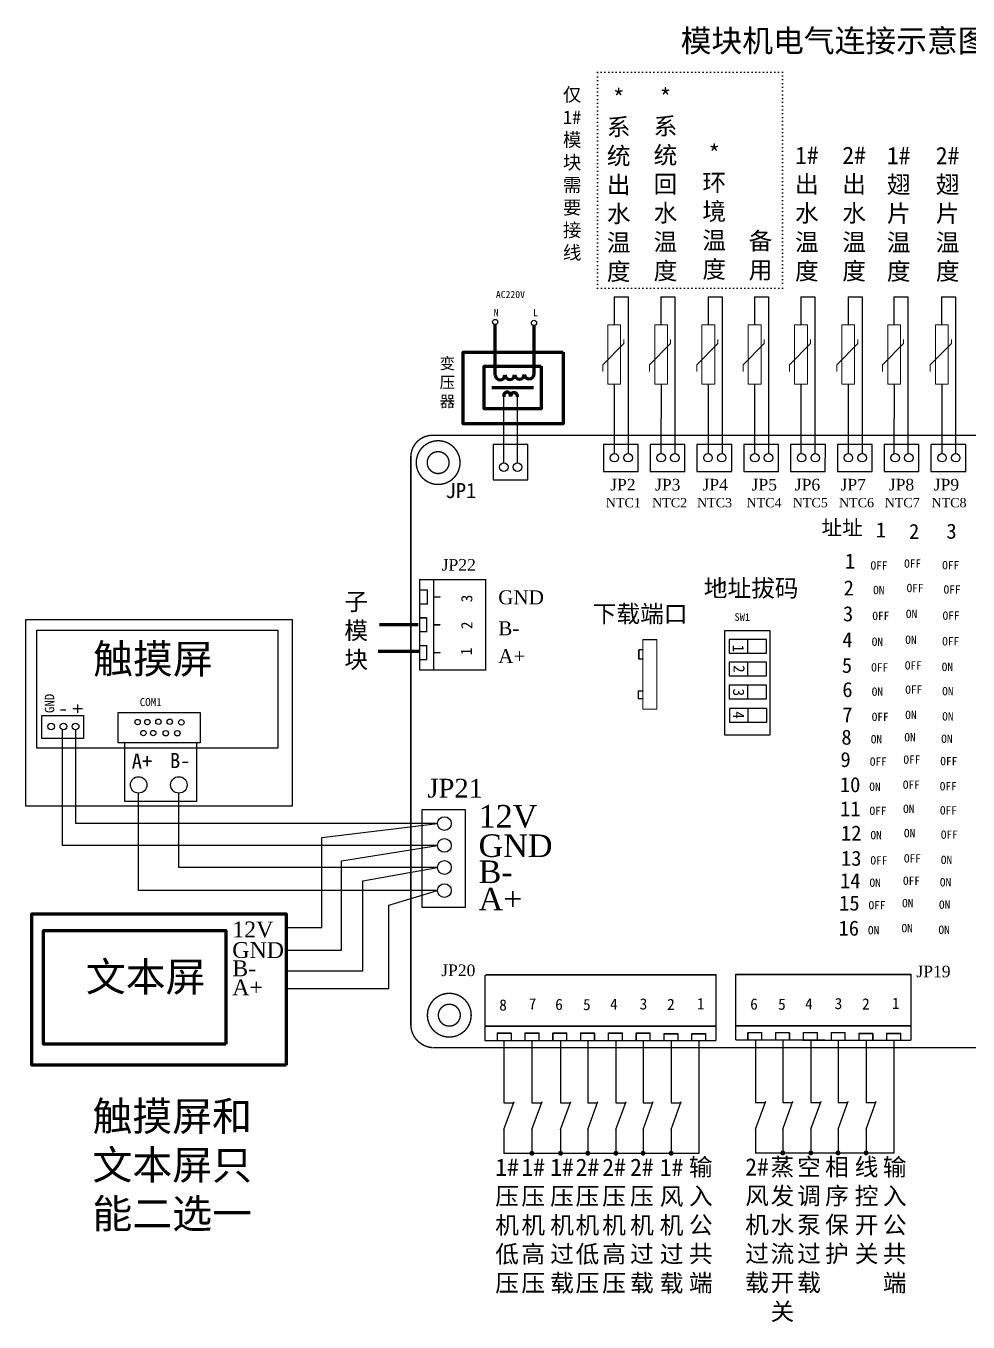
# Model space of a CAD drawing. Extents: x 13980 to 21514, y -650 to 1590.
# Drawn here: x 13980 to 15590, y -626 to 1590 of the extents above; entities that cross this region are included whole.
import ezdxf

# ---------------------------------------------------------------- set-up
doc = ezdxf.new("R2010")
doc.units = 0
doc.linetypes.add('ACAD_ISO07W100', pattern=[3, 0, -3])
doc.linetypes.add('DOT', pattern=[6.35, 0, -6.35])
doc.layers.get('0').update_dxf_attribs({"linetype": 'CONTINUOUS'})
for name, color, linetype in [('BOTTOMSOLDER', 6, 'CONTINUOUS'), ('instruction', 7, 'CONTINUOUS'), ('KEEPOUTLAYER', 6, 'CONTINUOUS'), ('MECHANICAL1', 251, 'CONTINUOUS'), ('TOPOVERLAY', 2, 'CONTINUOUS')]:
    doc.layers.add(name, color=color, linetype=linetype)

# ---------------------------------------------------------------- blocks, each defined once
blk = doc.blocks.new('常闭2')
at = {"color": 0}
for p, q in [((1.28, 7.79), (1.28, 5.04)), ((1.28, 1.9), (2.48, 5.21)), ((1.28, 5.04), (2.42, 5.04)), ((1.28, 1.9), (1.28, -0.93))]:
    blk.add_line(p, q, dxfattribs=at)

msp = doc.modelspace()

# ---------------------------------------------------------------- hatches: boundary and pattern name
h = msp.add_hatch(color=256)
edge = h.paths.add_edge_path()
edge.add_arc((14844.7, -337.7), 4.23, 360, 720)
h = msp.add_hatch(color=256)
edge = h.paths.add_edge_path()
edge.add_arc((14893.7, -337.7), 4.23, 360, 720)
h = msp.add_hatch(color=256)
edge = h.paths.add_edge_path()
edge.add_arc((14940.2, -337.7), 4.23, 360, 720)
h = msp.add_hatch(color=256)
edge = h.paths.add_edge_path()
edge.add_arc((14988.2, -337.7), 4.23, 360, 720)
h = msp.add_hatch(color=256)
edge = h.paths.add_edge_path()
edge.add_arc((15034.7, -337.7), 4.23, 360, 720)
h = msp.add_hatch(color=256)
edge = h.paths.add_edge_path()
edge.add_arc((15082.7, -337.7), 4.23, 360, 720)
h = msp.add_hatch(color=256)
edge = h.paths.add_edge_path()
edge.add_arc((15273.5, -337.1), 4.23, 360, 720)
h = msp.add_hatch(color=256)
edge = h.paths.add_edge_path()
edge.add_arc((15321.5, -337.1), 4.23, 360, 720)
h = msp.add_hatch(color=256)
edge = h.paths.add_edge_path()
edge.add_arc((15368, -337.1), 4.23, 360, 720)
h = msp.add_hatch(color=256)
edge = h.paths.add_edge_path()
edge.add_arc((15416, -337.1), 4.23, 360, 720)

# ---------------------------------------------------------------- linework, layer by layer
for p, q in [((14985.2, 1126.9), (14985.2, 1079.1)), ((15065.3, 1126.9), (15065.3, 1079.1)), ((15146, 1126.9), (15146, 1079.1)), ((15225.2, 1126.9), (15225.2, 1079.1)), ((15304.4, 1126.9), (15304.4, 1079.1)), ((15385.2, 1126.9), (15385.2, 1079.1)), ((15463.5, 1126.9), (15463.5, 1079.1)), ((15545.1, 1126.9), (15545.1, 1079.1)), ((14985.9, 859.4), (14986, 977.4)), ((15065.9, 859.4), (15066, 977.4)), ((15146.6, 859.4), (15146.7, 977.4)), ((15225.8, 859.4), (15225.9, 977.4)), ((15305, 859.4), (15305.1, 977.4)), ((15385.8, 859.4), (15385.9, 977.4)), ((15464.2, 859.4), (15464.3, 977.4)), ((15545.8, 859.4), (15545.9, 977.4))]:
    msp.add_line(p, q)
at = {"lineweight": 13}
for p, q in [((15001.8, 1047.3), (14965.7, 1010.4)), ((15001.8, 1047.3), (15001.8, 1054.1)), ((15081.8, 1047.3), (15045.8, 1010.4)), ((15081.8, 1047.3), (15081.8, 1054.1)), ((15162.5, 1047.3), (15126.5, 1010.4)), ((15162.5, 1047.3), (15162.5, 1054.1)), ((15241.7, 1047.3), (15205.7, 1010.4)), ((15241.7, 1047.3), (15241.7, 1054.1)), ((15320.9, 1047.3), (15284.9, 1010.4)), ((15320.9, 1047.3), (15320.9, 1054.1)), ((15401.7, 1047.3), (15365.7, 1010.4)), ((15401.7, 1047.3), (15401.7, 1054.1)), ((15480.1, 1047.3), (15444.1, 1010.4)), ((15480.1, 1047.3), (15480.1, 1054.1)), ((15561.7, 1047.3), (15525.7, 1010.4)), ((15561.7, 1047.3), (15561.7, 1054.1)), ((14965.7, 999.2), (14965.7, 1010.4)), ((15045.8, 999.2), (15045.8, 1010.4)), ((15126.5, 999.2), (15126.5, 1010.4)), ((15205.7, 999.2), (15205.7, 1010.4)), ((15284.9, 999.2), (15284.9, 1010.4)), ((15365.7, 999.2), (15365.7, 1010.4)), ((15444.1, 999.2), (15444.1, 1010.4)), ((15525.7, 999.2), (15525.7, 1010.4))]:
    msp.add_line(p, q, dxfattribs=at)
at = {"linetype": 'Continuous'}
for p, q in [((14796.8, 842.9), (14796.8, 956.1)), ((14820.1, 842.9), (14820.1, 956.1))]:
    msp.add_line(p, q, dxfattribs=at)
at = {"color": 7}
for p, q in [((15213.4, 540.9), (15213.4, 516.5)), ((15213.4, 502.4), (15213.4, 478)), ((15213.4, 462.8), (15213.4, 438.5)), ((15213.8, 423.1), (15213.8, 398.7)), ((14023.2, 391.5), (14023.2, 391.5))]:
    msp.add_line(p, q, dxfattribs=at)
at = {"linetype": 'DOT'}
msp.add_lwpolyline([(14956.6, 1511.2), (15273.1, 1511.2), (15273.1, 1142), (14956.6, 1142)], close=True, dxfattribs=at)
at = {"linetype": 'Continuous', "flags": 128}
for points in [[(14985.2, 1126.9), (15009.1, 1126.9), (15009.1, 859)], [(15065.3, 1126.9), (15089.2, 1126.9), (15089.2, 859)], [(15146, 1126.9), (15169.8, 1126.9), (15169.8, 859)], [(15225.2, 1126.9), (15249, 1126.9), (15249, 859)], [(15304.4, 1126.9), (15328.2, 1126.9), (15328.2, 859)], [(15385.2, 1126.9), (15409, 1126.9), (15409, 859)], [(15463.5, 1126.9), (15487.4, 1126.9), (15487.4, 859)], [(15545.1, 1126.9), (15569, 1126.9), (15569, 859)], [(14778.3, 874.1), (14778.3, 813.8), (14837.7, 813.8), (14837.8, 874.1), (14778.3, 874.1)], [(14966.8, 874.1), (14966.8, 828), (15026.2, 828), (15026.3, 874.1), (14966.8, 874.1)], [(15046.8, 874.1), (15046.8, 828), (15106.2, 828), (15106.3, 874.1), (15046.8, 874.1)], [(15126.8, 874.1), (15126.8, 828), (15186.2, 828), (15186.3, 874.1), (15126.8, 874.1)], [(15206.8, 874.1), (15206.8, 828), (15266.2, 828), (15266.3, 874.1), (15206.8, 874.1)], [(15286.8, 874.1), (15286.8, 828), (15346.2, 828), (15346.3, 874.1), (15286.8, 874.1)], [(15366.8, 874.1), (15366.8, 828), (15426.2, 828), (15426.3, 874.1), (15366.8, 874.1)], [(15446.8, 874.1), (15446.8, 828), (15506.2, 828), (15506.3, 874.1), (15446.8, 874.1)], [(15526.8, 874.1), (15526.8, 828), (15586.2, 828), (15586.3, 874.1), (15526.8, 874.1)], [(14731.3, 249.8), (14656.6, 249.8), (14656.6, 83), (14731.3, 83), (14731.3, 249.8)], [(15130.3, -145.4), (15130.3, -338), (14796.9, -338)], [(15463.6, -144.7), (15463.6, -337.3), (15227, -337.5)]]:
    msp.add_lwpolyline(points, dxfattribs=at)
at = {"lineweight": 13}
for points in [[(14974.6, 1079.3), (14996.4, 1079.3), (14996.4, 977.6), (14974.6, 977.6)], [(15054.6, 1079.3), (15076.4, 1079.3), (15076.4, 977.6), (15054.6, 977.6)], [(15135.3, 1079.3), (15157.1, 1079.3), (15157.1, 977.6), (15135.3, 977.6)], [(15214.5, 1079.3), (15236.3, 1079.3), (15236.3, 977.6), (15214.5, 977.6)], [(15293.7, 1079.3), (15315.5, 1079.3), (15315.5, 977.6), (15293.7, 977.6)], [(15374.5, 1079.3), (15396.3, 1079.3), (15396.3, 977.6), (15374.5, 977.6)], [(15452.9, 1079.3), (15474.7, 1079.3), (15474.7, 977.6), (15452.9, 977.6)], [(15534.5, 1079.3), (15556.3, 1079.3), (15556.3, 977.6), (15534.5, 977.6)]]:
    msp.add_lwpolyline(points, close=True, dxfattribs=at)
msp.add_lwpolyline([(14434.7, 255.7), (13979.8, 255.7), (13979.8, 575.1), (14434.7, 575.1)], close=True)
at = {"color": 7}
for points in [[(13998.4, 556.8), (14410.5, 556.8), (14410.5, 355.3), (13998.4, 355.3)], [(15174.3, 377.4), (15174.3, 556.2), (15251.4, 556.2), (15251.4, 377.4)], [(15181.9, 540.9), (15181.9, 517.5), (15245.7, 517.5), (15245.7, 540.9)], [(15181.9, 502.4), (15181.9, 479), (15245.7, 479), (15245.7, 502.4)], [(15181.9, 462.8), (15181.9, 439.5), (15245.7, 439.5), (15245.7, 462.8)], [(15182.4, 423.1), (15182.4, 399.7), (15246.1, 399.7), (15246.1, 423.1)], [(14006.9, 411.2), (14078.4, 411.2), (14078.4, 371.6), (14006.9, 371.6)]]:
    msp.add_lwpolyline(points, close=True, dxfattribs=at)
at = {"color": 0}
msp.add_lwpolyline([(14137.2, 364.1), (14137.2, 415.9), (14277.4, 415.9), (14277.4, 364.1)], close=True, dxfattribs=at)
at = {"color": 7}
for points in [[(14683.3, 188.8), (14042.5, 188.8), (14042.2, 386.5)], [(14683.3, 226), (14065.3, 226), (14065.1, 386.3)], [(14148.4, 363.7), (14148.4, 264.6), (14272.1, 264.6), (14272.1, 363.7)], [(14683.3, 111.5), (14172.3, 111.5), (14172.4, 278.1)], [(14683.3, 150.9), (14241.1, 150.9), (14241.2, 278.1)], [(14424.1, 48.6), (14485.6, 48.6), (14485.6, 202.4), (14683.3, 226)], [(14424.1, 9.8), (14519.1, 9.8), (14519.1, 162.4), (14683.3, 188.8)], [(14424.1, -25.8), (14555.8, -25.8), (14555.8, 128.1), (14683.3, 150.9)], [(14424.1, -56), (14600.1, -56), (14600.1, 86.5), (14683.3, 111.5)]]:
    msp.add_lwpolyline(points, dxfattribs=at)
at = {"linetype": 'Continuous'}
for centre, radius in [((14796.8, 835.6), 7.26), ((14820.1, 835.6), 7.26), ((14985.7, 851.8), 7.26), ((15009.1, 851.8), 7.26), ((15065.7, 851.8), 7.26), ((15089.1, 851.8), 7.26), ((15145.7, 851.8), 7.26), ((15169.1, 851.8), 7.26), ((15225.7, 851.8), 7.26), ((15249.1, 851.8), 7.26), ((15305.7, 851.8), 7.26), ((15329.1, 851.8), 7.26), ((15385.7, 851.8), 7.26), ((15409.1, 851.8), 7.26), ((15465.7, 851.8), 7.26), ((15489.1, 851.8), 7.26), ((15545.7, 851.8), 7.26), ((15569.1, 851.8), 7.26), ((14172.4, 292.2), 14.1), ((14241.2, 292.2), 14.1), ((14695.1, 226), 11.8), ((14695.1, 188.8), 11.8), ((14695.1, 150.9), 11.8), ((14695.1, 111.5), 11.8)]:
    msp.add_circle(centre, radius, dxfattribs=at)
at = {"color": 0}
for centre in [(14170.7, 399.7), (14187.4, 399.7), (14206.3, 400.1), (14225.6, 400.1), (14245.4, 399.3), (14180.6, 380.9), (14197.3, 380.9), (14218.9, 380.6), (14238.6, 380.6)]:
    msp.add_circle(centre, 4.64, dxfattribs=at)
for centre in [(14022.9, 392), (14043.8, 392), (14064.7, 392)]:
    msp.add_circle(centre, 5.72)
at = {"layer": 'BOTTOMSOLDER', "color": 0, "linetype": 'Continuous', "lineweight": 80}
for p, q in [((14782, 992.8), (14782, 1079.5)), ((14848.4, 1077.7), (14848.4, 1077.7)), ((14848.4, 994.4), (14848.4, 1077.7)), ((14847.5, 971.2), (14776.2, 971.2))]:
    msp.add_line(p, q, dxfattribs=at)
at = {"layer": 'BOTTOMSOLDER', "color": 7, "linetype": 'Continuous', "lineweight": 80}
for p, q in [((14650.5, 566.1), (14584.2, 566.1)), ((14651.9, 520.1), (14581.8, 520.1))]:
    msp.add_line(p, q, dxfattribs=at)
at = {"layer": 'BOTTOMSOLDER', "color": 0, "linetype": 'Continuous', "lineweight": 80}
for points in [[(14898.1, 1032), (14898.1, 909.6), (14727.1, 909.6), (14727.1, 1032)], [(14860.8, 1008.2), (14860.8, 935.6), (14763.3, 935.6), (14763.3, 1008.2)]]:
    msp.add_lwpolyline(points, close=True, dxfattribs=at)
at = {"layer": 'BOTTOMSOLDER', "color": 7, "linetype": 'Continuous', "lineweight": 80}
for points in [[(14424.4, -187.3), (13989.9, -187.3), (13989.9, 71.6), (14424.4, 71.6)], [(14321.5, -151.1), (14009.8, -151.1), (14009.8, 43.2), (14321.5, 43.2)]]:
    msp.add_lwpolyline(points, close=True, dxfattribs=at)
at = {"layer": 'BOTTOMSOLDER', "color": 0, "linetype": 'Continuous'}
for centre in [(14781.9, 1083.9), (14848.2, 1082.3)]:
    msp.add_circle(centre, 4.43, dxfattribs=at)
at = {"layer": 'BOTTOMSOLDER', "color": 0, "linetype": 'Continuous', "lineweight": 80}
for centre, radius, start, end in [((14790.3, 993.5), 8.38, 184.7493, 357.719), ((14806.8, 994), 8.38, 184.7493, 357.719), ((14823.4, 994.4), 8.38, 184.7493, 357.719), ((14840, 994.8), 8.38, 184.7493, 357.719), ((14802.5, 957.9), 5.89, 347.2834, 200.2157), ((14814.3, 957.3), 5.73, 345.508, 181.1748)]:
    msp.add_arc(centre, radius, start, end, dxfattribs=at)
at = {"layer": 'instruction', "color": 0}
for p, q in [((14796.9, -145.4), (14796.9, -212)), ((14844.8, -145.4), (14844.8, -212)), ((14893.7, -145.4), (14893.7, -212)), ((14940.2, -145.4), (14940.2, -212)), ((14988.2, -145.4), (14988.2, -212)), ((15034.7, -145.4), (15034.7, -212)), ((15082.7, -145.4), (15082.7, -212)), ((15227, -144.7), (15227, -211.3)), ((15273.5, -144.7), (15273.5, -211.3)), ((15321.5, -144.7), (15321.5, -211.3)), ((15368.1, -144.7), (15368.1, -211.3)), ((15416.1, -144.7), (15416.1, -211.3))]:
    msp.add_line(p, q, dxfattribs=at)
at = {"layer": 'KEEPOUTLAYER', "color": 7, "const_width": 2.37}
for points in [[(14637.7, 852.8, -0.414214), (14675, 890.2)], [(14675, -157.1, -0.388165), (14637.7, -118.3)]]:
    msp.add_lwpolyline(points, format="xyb", dxfattribs=at)
at = {"layer": 'KEEPOUTLAYER', "color": 7}
for points, const_width in [([(14675.6, 890.2, 1), (14674.4, 890.2, 1)], 1.19), ([(14675.6, 890.2, 1), (14674.4, 890.2, 1)], 1.19), ([(14647, 843.4, 1), (14721.8, 843.4, 1)], 2.37), ([(14638.2, 852.8, 1), (14637.1, 852.8, 1)], 1.19), ([(14638.2, 852.8, 1), (14637.1, 852.8, 1)], 1.19), ([(14647.6, 843.4, 1), (14646.4, 843.4, 1)], 1.19), ([(14666.1, -101.6, 1), (14740.9, -101.6, 1)], 2.37), ([(14666.7, -101.6, 1), (14665.5, -101.6, 1)], 1.19), ([(14741.5, -101.6, 1), (14740.3, -101.6, 1)], 1.19)]:
    msp.add_lwpolyline(points, format="xyb", close=True, dxfattribs=dict(at, const_width=const_width))
at = {"layer": 'KEEPOUTLAYER', "color": 7, "const_width": 2.37}
for points in [[(16595.5, 889.9), (14675.6, 890.2)], [(14637.7, 852.8), (14637.7, -118.3)], [(16591.4, -157.1), (14675.6, -157.1)]]:
    msp.add_lwpolyline(points, dxfattribs=at)
at = {"layer": 'MECHANICAL1', "color": 7}
for points, const_width in [([(14665.7, 843.4, 1), (14703.1, 843.4, 1)], 2.37), ([(14666.3, 843.4, 1), (14665.1, 843.4, 1)], 1.19), ([(14703.7, 843.4, 1), (14702.5, 843.4, 1)], 1.19), ([(14684.8, -101.6, 1), (14722.2, -101.6, 1)], 2.37), ([(14685.4, -101.6, 1), (14684.2, -101.6, 1)], 1.19), ([(14722.8, -101.6, 1), (14721.6, -101.6, 1)], 1.19)]:
    msp.add_lwpolyline(points, format="xyb", close=True, dxfattribs=dict(at, const_width=const_width))
at = {"layer": 'TOPOVERLAY', "color": 7}
for points, const_width in [([(14653, 643.2), (14765.8, 643.2)], 2.37), ([(14653, 643.2), (14653, 488.8)], 2.37), ([(14676.7, 643.2), (14676.7, 488.8)], 2.37), ([(14765.8, 643.2), (14765.8, 488.8)], 2.37), ([(14654.2, 625.4), (14666.1, 625.4)], 2.37), ([(14666.1, 625.4), (14666.1, 601.6)], 2.37), ([(14654.2, 601.6), (14666.1, 601.6)], 2.37), ([(14676.7, 613.5), (14687.4, 613.5)], 2.37), ([(14653, 577.9), (14664.9, 577.9)], 2.37), ([(14664.9, 577.9), (14664.9, 554.1)], 2.37), ([(14653, 554.1), (14664.9, 554.1)], 2.37), ([(14676.7, 566), (14687.4, 566)], 2.37), ([(15034.4, 540.6), (15034.4, 421.9)], 1.87), ([(15058.1, 540.6), (15034.4, 540.6)], 1.87), ([(15058.1, 540.6), (15058.1, 421.9)], 1.87), ([(14653, 530.4), (14664.9, 530.4)], 2.37), ([(14664.9, 530.4), (14664.9, 506.6)], 2.37), ([(14676.7, 518.5), (14687.4, 518.5)], 2.37), ([(15028.5, 523.3), (15027.5, 522.8)], 2.37), ([(15027.5, 522.8), (15027.5, 507.6)], 2.37), ([(15034.4, 523.3), (15028.5, 523.3)], 2.37), ([(14653, 506.6), (14664.9, 506.6)], 2.37), ([(14653, 488.8), (14765.8, 488.8)], 2.37), ([(15027.7, 507.4), (15027.5, 507.6)], 2.37), ([(15034.4, 507.4), (15027.7, 507.4)], 2.37), ([(15027, 452.8), (15026.6, 452.3)], 2.37), ([(15026.6, 452.3), (15026.6, 439.7)], 2.37), ([(15028.9, 452.8), (15027, 452.8)], 2.37), ([(15032.6, 452.8), (15028.9, 452.8)], 2.37), ([(15034.4, 452.8), (15032.6, 452.8)], 2.37), ([(15034.4, 439.7), (15026.6, 439.7)], 2.37), ([(15058.1, 421.9), (15034.4, 421.9)], 1.87), ([(14764.4, -32.6), (14764.4, -145.4)], 2.37), ([(15160, -32.6), (14765.9, -32.6)], 2.37), ([(15159.4, -32.6), (15159.4, -145.4)], 2.37), ([(15193.2, -31.2), (15193.2, -144)], 2.37), ([(15493.4, -32), (15193.2, -32)], 2.37), ([(15492.8, -32), (15492.8, -144.7)], 2.37), ([(15160.4, -120.4), (14764.4, -120.4)], 2.37), ([(14809.3, -132.3), (14785.5, -132.3)], 2.37), ([(14785.5, -132.3), (14785.5, -144.2)], 2.37), ([(14809.3, -132.3), (14809.3, -144.2)], 2.37), ([(14833, -132.3), (14833, -144.2)], 2.37), ([(14856.7, -132.3), (14833, -132.3)], 2.37), ([(14856.7, -132.3), (14856.7, -144.2)], 2.37), ([(14880.5, -132.3), (14880.5, -144.2)], 2.37), ([(14904.2, -132.3), (14880.5, -132.3)], 2.37), ([(14904.2, -132.3), (14904.2, -144.2)], 2.37), ([(14928, -132.3), (14928, -144.2)], 2.37), ([(14951.7, -132.3), (14928, -132.3)], 2.37), ([(14951.7, -132.3), (14951.7, -144.2)], 2.37), ([(14975.4, -132.3), (14975.4, -144.2)], 2.37), ([(14999.2, -132.3), (14975.4, -132.3)], 2.37), ([(14999.2, -132.3), (14999.2, -144.2)], 2.37), ([(15046.7, -132.3), (15022.9, -132.3)], 2.37), ([(15022.9, -132.3), (15022.9, -144.2)], 2.37), ([(15046.7, -132.3), (15046.7, -144.2)], 2.37), ([(15094.2, -133.5), (15070.4, -133.5)], 2.37), ([(15070.4, -133.5), (15070.4, -145.4)], 2.37), ([(15094.2, -133.5), (15094.2, -145.4)], 2.37), ([(15117.9, -133.5), (15117.9, -145.4)], 2.37), ([(15141.6, -133.5), (15117.9, -133.5)], 2.37), ([(15141.6, -133.5), (15141.6, -145.4)], 2.37), ([(15493.8, -119.8), (15193.2, -119.8)], 2.37), ([(15213.8, -131.7), (15213.8, -143.5)], 2.37), ([(15237.5, -131.7), (15213.8, -131.7)], 2.37), ([(15237.5, -131.7), (15237.5, -143.5)], 2.37), ([(15261.3, -131.7), (15261.3, -143.5)], 2.37), ([(15285, -131.7), (15261.3, -131.7)], 2.37), ([(15285, -131.7), (15285, -143.5)], 2.37), ([(15308.8, -131.7), (15308.8, -143.5)], 2.37), ([(15332.5, -131.7), (15308.8, -131.7)], 2.37), ([(15332.5, -131.7), (15332.5, -143.5)], 2.37), ([(15380, -131.7), (15356.3, -131.7)], 2.37), ([(15356.3, -131.7), (15356.3, -143.5)], 2.37), ([(15380, -131.7), (15380, -143.5)], 2.37), ([(15427.5, -132.9), (15403.7, -132.9)], 2.37), ([(15403.7, -132.9), (15403.7, -144.7)], 2.37), ([(15427.5, -132.9), (15427.5, -144.7)], 2.37), ([(15451.2, -132.9), (15451.2, -144.7)], 2.37), ([(15475, -132.9), (15451.2, -132.9)], 2.37), ([(15475, -132.9), (15475, -144.7)], 2.37), ([(15159.4, -145.4), (14764.2, -145.4)], 2.37), ([(15492.8, -144.7), (15193.2, -144)], 2.37)]:
    msp.add_lwpolyline(points, dxfattribs=dict(at, const_width=const_width))
for points, const_width in [([(14653, 643.8, 1), (14653, 642.6, 1)], 1.19), ([(14653, 643.8, 1), (14653, 642.6, 1)], 1.19), ([(14676.7, 643.8, 1), (14676.7, 642.6, 1)], 1.19), ([(14765.8, 643.8, 1), (14765.8, 642.6, 1)], 1.19), ([(14765.8, 643.8, 1), (14765.8, 642.6, 1)], 1.19), ([(14654.2, 625.9, 1), (14654.2, 624.8, 1)], 1.19), ([(14666.1, 625.9, 1), (14666.1, 624.8, 1)], 1.19), ([(14666.1, 625.9, 1), (14666.1, 624.8, 1)], 1.19), ([(14654.2, 602.2, 1), (14654.2, 601, 1)], 1.19), ([(14666.1, 602.2, 1), (14666.1, 601, 1)], 1.19), ([(14666.1, 602.2, 1), (14666.1, 601, 1)], 1.19), ([(14676.7, 614.1, 1), (14676.7, 612.9, 1)], 1.19), ([(14687.4, 614.1, 1), (14687.4, 612.9, 1)], 1.19), ([(14653, 578.5, 1), (14653, 577.3, 1)], 1.19), ([(14664.9, 578.5, 1), (14664.9, 577.3, 1)], 1.19), ([(14664.9, 578.5, 1), (14664.9, 577.3, 1)], 1.19), ([(14653, 554.7, 1), (14653, 553.5, 1)], 1.19), ([(14664.9, 554.7, 1), (14664.9, 553.5, 1)], 1.19), ([(14664.9, 554.7, 1), (14664.9, 553.5, 1)], 1.19), ([(14676.7, 566.6, 1), (14676.7, 565.4, 1)], 1.19), ([(14687.4, 566.6, 1), (14687.4, 565.4, 1)], 1.19), ([(15034.9, 540.6, 1), (15033.9, 540.6, 1)], 0.935), ([(15034.9, 540.6, 1), (15033.9, 540.6, 1)], 0.935), ([(15058.6, 540.6, 1), (15057.7, 540.6, 1)], 0.935), ([(15058.6, 540.6, 1), (15057.7, 540.6, 1)], 0.935), ([(14653, 531, 1), (14653, 529.8, 1)], 1.19), ([(14664.9, 531, 1), (14664.9, 529.8, 1)], 1.19), ([(14664.9, 531, 1), (14664.9, 529.8, 1)], 1.19), ([(14676.7, 519.1, 1), (14676.7, 517.9, 1)], 1.19), ([(14687.4, 519.1, 1), (14687.4, 517.9, 1)], 1.19), ([(15028.1, 522.8, 1), (15026.9, 522.8, 1)], 1.19), ([(15028.1, 522.8, 1), (15026.9, 522.8, 1)], 1.19), ([(15029.1, 523.3, 1), (15027.9, 523.3, 1)], 1.19), ([(15029.1, 523.3, 1), (15027.9, 523.3, 1)], 1.19), ([(15035, 523.3, 1), (15033.8, 523.3, 1)], 1.19), ([(14653, 507.2, 1), (14653, 506.1, 1)], 1.19), ([(14653, 489.4, 1), (14653, 488.2, 1)], 1.19), ([(14653, 489.4, 1), (14653, 488.2, 1)], 1.19), ([(14664.9, 507.2, 1), (14664.9, 506.1, 1)], 1.19), ([(14664.9, 507.2, 1), (14664.9, 506.1, 1)], 1.19), ([(14676.7, 489.4, 1), (14676.7, 488.2, 1)], 1.19), ([(14765.8, 489.4, 1), (14765.8, 488.2, 1)], 1.19), ([(14765.8, 489.4, 1), (14765.8, 488.2, 1)], 1.19), ([(15028.1, 507.6, 1), (15026.9, 507.6, 1)], 1.19), ([(15028.1, 507.6, 1), (15026.9, 507.6, 1)], 1.19), ([(15028.3, 507.4, 1), (15027.2, 507.4, 1)], 1.19), ([(15028.3, 507.4, 1), (15027.2, 507.4, 1)], 1.19), ([(15035, 507.4, 1), (15033.8, 507.4, 1)], 1.19), ([(15027.2, 452.3, 1), (15026, 452.3, 1)], 1.19), ([(15027.2, 452.3, 1), (15026, 452.3, 1)], 1.19), ([(15027.6, 452.8, 1), (15026.4, 452.8, 1)], 1.19), ([(15027.6, 452.8, 1), (15026.4, 452.8, 1)], 1.19), ([(15029.5, 452.8, 1), (15028.3, 452.8, 1)], 1.19), ([(15029.5, 452.8, 1), (15028.3, 452.8, 1)], 1.19), ([(15033.1, 452.8, 1), (15032, 452.8, 1)], 1.19), ([(15033.1, 452.8, 1), (15032, 452.8, 1)], 1.19), ([(15035, 452.8, 1), (15033.8, 452.8, 1)], 1.19), ([(15027.2, 439.7, 1), (15026, 439.7, 1)], 1.19), ([(15027.2, 439.7, 1), (15026, 439.7, 1)], 1.19), ([(15035, 439.7, 1), (15033.8, 439.7, 1)], 1.19), ([(15034.9, 421.9, 1), (15033.9, 421.9, 1)], 0.935), ([(15034.9, 421.9, 1), (15033.9, 421.9, 1)], 0.935), ([(15058.6, 421.9, 1), (15057.7, 421.9, 1)], 0.935), ([(15058.6, 421.9, 1), (15057.7, 421.9, 1)], 0.935), ([(14864.3, -32.6, 1), (14863.1, -32.6, 1)], 1.19), ([(14864.3, -32.6, 1), (14863.1, -32.6, 1)], 1.19), ([(15160, -32.6, 1), (15158.8, -32.6, 1)], 1.19), ([(15160, -32.6, 1), (15158.8, -32.6, 1)], 1.19), ([(15197.6, -32, 1), (15196.4, -32, 1)], 1.19), ([(15197.6, -32, 1), (15196.4, -32, 1)], 1.19), ([(15493.4, -32, 1), (15492.2, -32, 1)], 1.19), ([(15493.4, -32, 1), (15492.2, -32, 1)], 1.19), ([(14786.1, -132.3, 1), (14784.9, -132.3, 1)], 1.19), ([(14786.1, -132.3, 1), (14784.9, -132.3, 1)], 1.19), ([(14809.9, -132.3, 1), (14808.7, -132.3, 1)], 1.19), ([(14809.9, -132.3, 1), (14808.7, -132.3, 1)], 1.19), ([(14833.6, -132.3, 1), (14832.4, -132.3, 1)], 1.19), ([(14833.6, -132.3, 1), (14832.4, -132.3, 1)], 1.19), ([(14857.3, -132.3, 1), (14856.1, -132.3, 1)], 1.19), ([(14857.3, -132.3, 1), (14856.1, -132.3, 1)], 1.19), ([(14881.1, -132.3, 1), (14879.9, -132.3, 1)], 1.19), ([(14881.1, -132.3, 1), (14879.9, -132.3, 1)], 1.19), ([(14904.8, -132.3, 1), (14903.6, -132.3, 1)], 1.19), ([(14904.8, -132.3, 1), (14903.6, -132.3, 1)], 1.19), ([(14928.6, -132.3, 1), (14927.4, -132.3, 1)], 1.19), ([(14928.6, -132.3, 1), (14927.4, -132.3, 1)], 1.19), ([(14952.3, -132.3, 1), (14951.1, -132.3, 1)], 1.19), ([(14952.3, -132.3, 1), (14951.1, -132.3, 1)], 1.19), ([(14976, -132.3, 1), (14974.9, -132.3, 1)], 1.19), ([(14976, -132.3, 1), (14974.9, -132.3, 1)], 1.19), ([(14999.8, -132.3, 1), (14998.6, -132.3, 1)], 1.19), ([(14999.8, -132.3, 1), (14998.6, -132.3, 1)], 1.19), ([(15023.5, -132.3, 1), (15022.3, -132.3, 1)], 1.19), ([(15023.5, -132.3, 1), (15022.3, -132.3, 1)], 1.19), ([(15047.3, -132.3, 1), (15046.1, -132.3, 1)], 1.19), ([(15047.3, -132.3, 1), (15046.1, -132.3, 1)], 1.19), ([(15071, -133.5, 1), (15069.8, -133.5, 1)], 1.19), ([(15071, -133.5, 1), (15069.8, -133.5, 1)], 1.19), ([(15094.7, -133.5, 1), (15093.6, -133.5, 1)], 1.19), ([(15094.7, -133.5, 1), (15093.6, -133.5, 1)], 1.19), ([(15118.5, -133.5, 1), (15117.3, -133.5, 1)], 1.19), ([(15118.5, -133.5, 1), (15117.3, -133.5, 1)], 1.19), ([(15142.2, -133.5, 1), (15141, -133.5, 1)], 1.19), ([(15142.2, -133.5, 1), (15141, -133.5, 1)], 1.19), ([(15160, -120.4, 1), (15158.8, -120.4, 1)], 1.19), ([(15214.4, -131.7, 1), (15213.2, -131.7, 1)], 1.19), ([(15214.4, -131.7, 1), (15213.2, -131.7, 1)], 1.19), ([(15238.1, -131.7, 1), (15237, -131.7, 1)], 1.19), ([(15238.1, -131.7, 1), (15237, -131.7, 1)], 1.19), ([(15261.9, -131.7, 1), (15260.7, -131.7, 1)], 1.19), ([(15261.9, -131.7, 1), (15260.7, -131.7, 1)], 1.19), ([(15285.6, -131.7, 1), (15284.4, -131.7, 1)], 1.19), ([(15285.6, -131.7, 1), (15284.4, -131.7, 1)], 1.19), ([(15309.4, -131.7, 1), (15308.2, -131.7, 1)], 1.19), ([(15309.4, -131.7, 1), (15308.2, -131.7, 1)], 1.19), ([(15333.1, -131.7, 1), (15331.9, -131.7, 1)], 1.19), ([(15333.1, -131.7, 1), (15331.9, -131.7, 1)], 1.19), ([(15356.8, -131.7, 1), (15355.7, -131.7, 1)], 1.19), ([(15356.8, -131.7, 1), (15355.7, -131.7, 1)], 1.19), ([(15380.6, -131.7, 1), (15379.4, -131.7, 1)], 1.19), ([(15380.6, -131.7, 1), (15379.4, -131.7, 1)], 1.19), ([(15404.3, -132.9, 1), (15403.1, -132.9, 1)], 1.19), ([(15404.3, -132.9, 1), (15403.1, -132.9, 1)], 1.19), ([(15428.1, -132.9, 1), (15426.9, -132.9, 1)], 1.19), ([(15428.1, -132.9, 1), (15426.9, -132.9, 1)], 1.19), ([(15451.8, -132.9, 1), (15450.6, -132.9, 1)], 1.19), ([(15451.8, -132.9, 1), (15450.6, -132.9, 1)], 1.19), ([(15475.6, -132.9, 1), (15474.4, -132.9, 1)], 1.19), ([(15475.6, -132.9, 1), (15474.4, -132.9, 1)], 1.19), ([(15493.4, -119.8, 1), (15492.2, -119.8, 1)], 1.19), ([(14833.6, -144.2, 1), (14832.4, -144.2, 1)], 1.19), ([(14857.3, -144.2, 1), (14856.1, -144.2, 1)], 1.19), ([(14881.1, -144.2, 1), (14879.9, -144.2, 1)], 1.19), ([(14904.8, -144.2, 1), (14903.6, -144.2, 1)], 1.19), ([(14928.6, -144.2, 1), (14927.4, -144.2, 1)], 1.19), ([(14952.3, -144.2, 1), (14951.1, -144.2, 1)], 1.19), ([(14976, -144.2, 1), (14974.9, -144.2, 1)], 1.19), ([(14999.8, -144.2, 1), (14998.6, -144.2, 1)], 1.19), ([(15023.5, -144.2, 1), (15022.3, -144.2, 1)], 1.19), ([(15214.4, -143.5, 1), (15213.2, -143.5, 1)], 1.19), ([(15238.1, -143.5, 1), (15237, -143.5, 1)], 1.19), ([(15261.9, -143.5, 1), (15260.7, -143.5, 1)], 1.19), ([(15285.6, -143.5, 1), (15284.4, -143.5, 1)], 1.19), ([(15309.4, -143.5, 1), (15308.2, -143.5, 1)], 1.19), ([(15333.1, -143.5, 1), (15331.9, -143.5, 1)], 1.19), ([(15356.8, -143.5, 1), (15355.7, -143.5, 1)], 1.19)]:
    msp.add_lwpolyline(points, format="xyb", close=True, dxfattribs=dict(at, const_width=const_width))

# ---------------------------------------------------------------- block references
at = {"color": 0, "xscale": 14.46337265325201, "yscale": 14.46337265333068, "zscale": 14.46337265328271}
for p in [(14778.4, -324.6), (14826.2, -324.6), (14875.1, -324.6), (14921.7, -324.6), (14969.7, -324.6), (15016.2, -324.6), (15064.2, -324.6), (15208.5, -324), (15255, -324), (15303, -324), (15349.5, -324), (15397.5, -324)]:
    msp.add_blockref('常闭2', p, dxfattribs=at)

# ---------------------------------------------------------------- texts
at = {"linetype": 'ACAD_ISO07W100'}
for s, height, p in [('GND', 16.2, (14028.2, 415.1)), ('+', 24.3, (14080.4, 414.4))]:
    msp.add_text(s, height=height, rotation=90, dxfattribs=at).set_placement(p)
for s, height, p in [('-', 24.3, (14035.2, 411.1)), ('A+', 25.92, (14160.6, 319.9)), ('B-', 25.92, (14226, 320.9))]:
    msp.add_text(s, height=height, dxfattribs=at).set_placement(p)
at = {"insert": (14174.3, 440.8), "char_height": 13.78, "attachment_point": 1}
msp.add_mtext('COM1', dxfattribs=at)
at = {"layer": 'BOTTOMSOLDER', "color": 7, "linetype": 'Continuous'}
for s, insert, char_height, width, attachment_point in [('{\\fSimSun|b0|i0|c134|p54;模块机电气连接示意图.MD21.风冷.双机头.带电膨}', (15099, 1584.1), 38.579, 1310.983, 1), ('{\\fSimSun|b0|i0|c134|p54;仅1#模块需要接线}', (14897.7, 1484.2), 23.148, 40.281, 1), ('{\\fSimSun|b0|i0|c134|p54;*系统回水温度}', (15073, 1153.3), 29.676, 8.736, 8), ('{\\fSimSun|b0|i0|c134|p54;*系统出水温度}', (14993, 1152.1), 29.676, 8.736, 8), ('{\\fSimSun|b0|i0|c134|p54;*环境温度}', (15156.3, 1156), 29.676, 8.736, 8), ('{\\fSimSun|b0|i0|c134|p54;1#出水温度}', (15314.7, 1153), 29.676, 8.736, 8), ('{\\fSimSun|b0|i0|c134|p54;2#出水温度}', (15395.5, 1153), 29.676, 8.736, 8), ('{\\fSimSun|b0|i0|c134|p54;1#翅片温度}', (15471.6, 1152.5), 29.676, 8.736, 8), ('{\\fSimSun|b0|i0|c134|p54;2#翅片温度}', (15555.3, 1152.5), 29.676, 8.736, 8), ('{\\fSimSun|b1|i0|c134|p54;备用}', (15235.5, 1154.7), 29.676, 8.736, 8), ('{\\fSimSun|b0|i0|c134|p54;变压器}', (14700.2, 1022.7), 19.423, 5.718, 2), ('JP1', (14697.1, 808.5), 25.78, 115.325, 1), ('{\\fSimSun|b0|i0|c134|p54;址址}', (15339.8, 745), 25.777, 77.473, 1), ('1', (15432.5, 741.3), 25.8, 8.736, 1), ('2', (15489.3, 738.6), 25.8, 8.736, 1), ('3', (15553.2, 739), 25.8, 8.736, 1), ('1', (15379.8, 688), 25.8, 8.736, 1), ('{\\fSimSun|b0|i0|c134|p54;地址拔码}', (15138.5, 643.6), 29.676, 192.699, 1), ('{\\fSimSun|b0|i0|c134|p54;子模块}', (14544.3, 620.5), 29.676, 8.736, 2), ('2', (15377.6, 642), 25.8, 8.736, 1), ('{\\fSimSun|b0|i0|c134|p54;下载端口}', (14948.7, 599.7), 29.676, 192.699, 1), ('3', (15376.4, 597.8), 25.8, 8.736, 1), ('{\\fSimSun|b0|i0|c134|p54;触摸屏}', (14094.6, 532.8), 49.999, 324.659, 1), ('4', (15375.3, 553.5), 25.8, 8.736, 1), ('5', (15374.5, 509.6), 25.8, 8.736, 1), ('6', (15375.3, 468.2), 25.8, 8.736, 1), ('7', (15375.3, 425.1), 25.8, 8.736, 1), ('8', (15373.7, 386.8), 25.8, 8.736, 1), ('9', (15372.1, 348.5), 25.8, 8.736, 1), ('10', (15371.1, 305.6), 25.78, 8.736, 1), ('11', (15371.5, 264.4), 25.78, 8.736, 1), ('12', (15373, 222.8), 25.78, 8.736, 1), ('13', (15373, 179.7), 25.78, 8.736, 1), ('14', (15371.4, 141.4), 25.78, 8.736, 1), ('15', (15369.8, 103.1), 25.78, 8.736, 1), ('16', (15368.8, 60.2), 25.78, 8.736, 1), ('{\\fSimSun|b0|i0|c134|p54;文本屏}', (14082.1, -10.9), 49.999, 324.659, 1), ('{\\fSimSun|b0|i0|c134|p54;触摸屏和文本屏只能二选一}', (14093.5, -249.3), 49.999, 324.659, 1), ('{\\fSimSun|b0|i0|c134|p54;1#压机低压}', (14802.3, -346.8), 29.676, 8.736, 2), ('{\\fSimSun|b0|i0|c134|p54;1#压机高压}', (14846.9, -346.8), 29.676, 8.736, 2), ('{\\fSimSun|b0|i0|c134|p54;1#压机过载}', (14896.2, -346.8), 29.676, 8.736, 2), ('{\\fSimSun|b0|i0|c134|p54;2#压机低压}', (14939.6, -346.8), 29.676, 8.736, 2), ('{\\fSimSun|b0|i0|c134|p54;2#压机高压}', (14985.1, -346.8), 29.676, 8.736, 2), ('{\\fSimSun|b0|i0|c134|p54;2#压机过载}', (15032.7, -346.8), 29.676, 8.736, 2), ('{\\fSimSun|b0|i0|c134|p54;1#风机过载}', (15083.4, -347.1), 29.676, 8.736, 2), ('{\\fSimSun|b0|i0|c134|p54;输入公共端}', (15133.4, -346.4), 29.676, 8.736, 2), ('{\\fSimSun|b0|i0|c134|p54;2#风机过载}', (15229.5, -346.2), 29.676, 8.736, 2), ('{\\fSimSun|b0|i0|c134|p54;蒸发水流开关}', (15272.9, -346.2), 29.676, 8.736, 2), ('{\\fSimSun|b0|i0|c134|p54;空调泵过载}', (15318.4, -346.2), 29.676, 8.736, 2), ('{\\fSimSun|b0|i0|c134|p54;相序保护}', (15366.1, -346.2), 29.676, 8.736, 2), ('{\\fSimSun|b0|i0|c134|p54;线控开关}', (15416.7, -346.4), 29.676, 8.736, 2), ('{\\fSimSun|b0|i0|c134|p54;输入公共端}', (15464.8, -346.4), 29.676, 8.736, 2)]:
    msp.add_mtext(s, dxfattribs=dict(at, insert=insert, char_height=char_height, width=width, attachment_point=attachment_point))
at = {"layer": 'BOTTOMSOLDER', "color": 0, "linetype": 'Continuous', "attachment_point": 1}
for s, insert, char_height, width in [('AC220V', (14783.1, 1137), 12.18, 4.129), ('N', (14779.3, 1106), 12.2, 4.129), ('L', (14846.6, 1106), 12.2, 4.129), ('SW1', (15191, 585.8), 13.03, 4.416)]:
    msp.add_mtext(s, dxfattribs=dict(at, insert=insert, char_height=char_height, width=width))
at = {"layer": 'BOTTOMSOLDER', "color": 7, "linetype": 'Continuous', "attachment_point": 1, "rotation": 359.8614}
for s, insert, char_height, width in [('{\\fTimes New Roman|b0|i0|c186|p18;\\H0.875x;\\C0;JP2}', (14978.5, 815.7), 22.702, 6.683), ('{\\fTimes New Roman|b0|i0|c186|p18;\\H0.875x;\\C0;JP3}', (15055.2, 815.7), 22.702, 6.683), ('{\\fTimes New Roman|b0|i0|c186|p18;\\H0.875x;\\C0;JP4}', (15136.3, 815.7), 22.702, 6.683), ('{\\fTimes New Roman|b0|i0|c186|p18;\\H0.875x;\\C0;JP5}', (15220.3, 815.7), 22.702, 6.683), ('{\\fTimes New Roman|b0|i0|c186|p18;\\H0.875x;\\C0;JP6}', (15294.1, 815.7), 22.702, 6.683), ('{\\fTimes New Roman|b0|i0|c186|p18;\\H0.875x;\\C0;JP7}', (15372.3, 815.7), 22.702, 6.683), ('{\\fTimes New Roman|b0|i0|c186|p18;\\H0.875x;\\C0;JP8}', (15454.8, 815.7), 22.702, 6.683), ('{\\fTimes New Roman|b0|i0|c186|p18;\\H0.875x;\\C0;JP9}', (15531.6, 815.7), 22.702, 6.683), ('{\\fTimes New Roman|b0|i0|c186|p18;\\H0.875x;\\C0;NTC1}', (14971, 783), 18.162, 5.346), ('{\\fTimes New Roman|b0|i0|c186|p18;\\H0.875x;\\C0;NTC2}', (15050.1, 783), 18.162, 5.346), ('{\\fTimes New Roman|b0|i0|c186|p18;\\H0.875x;\\C0;NTC3}', (15126.9, 783), 18.162, 5.346), ('{\\fTimes New Roman|b0|i0|c186|p18;\\H0.875x;\\C0;NTC4}', (15211.5, 783), 18.162, 5.346), ('{\\fTimes New Roman|b0|i0|c186|p18;\\H0.875x;\\C0;NTC5}', (15290.5, 783), 18.162, 5.346), ('{\\fTimes New Roman|b0|i0|c186|p18;\\H0.875x;\\C0;NTC6}', (15369.6, 783), 18.162, 5.346), ('{\\fTimes New Roman|b0|i0|c186|p18;\\H0.875x;\\C0;NTC7}', (15447.6, 783), 18.162, 5.346), ('{\\fTimes New Roman|b0|i0|c186|p18;\\H0.875x;\\C0;NTC8}', (15527.7, 783), 18.162, 5.346), ('{\\fTimes New Roman|b0|i0|c186|p18;\\H0.875x;\\C0;JP22}', (14690.5, 678.6), 22.702, 6.683), ('{\\fTimes New Roman|b0|i0|c186|p18;\\H0.875x;\\C0;GND}', (14787.2, 625), 27.243, 8.02), ('{\\fTimes New Roman|b0|i0|c186|p18;\\H0.875x;\\C0;B-}', (14787.2, 572), 27.243, 8.02), ('{\\fTimes New Roman|b0|i0|c186|p18;\\H0.875x;\\C0;A+}', (14787.2, 524.4), 27.243, 8.02), ('{\\fTimes New Roman|b0|i0|c186|p18;\\H0.875x;\\C0;JP21}', (14666.3, 302.8), 36.778, 10.827), ('{\\fTimes New Roman|b0|i0|c186|p18;\\H0.875x;\\C0;12V}', (14753.6, 258), 44.134, 12.992), ('{\\fTimes New Roman|b0|i0|c186|p18;\\H0.875x;\\C0;GND}', (14753.6, 207.7), 44.134, 12.992), ('{\\fTimes New Roman|b0|i0|c186|p18;\\H0.875x;\\C0;B-}', (14753.6, 163), 44.134, 12.992), ('{\\fTimes New Roman|b0|i0|c186|p18;\\H0.875x;\\C0;A+}', (14753.6, 116.4), 44.134, 12.992), ('{\\fTimes New Roman|b0|i0|c186|p18;\\H0.875x;\\C0;12V}', (14332.5, 58.6), 30.894, 9.094), ('{\\fTimes New Roman|b0|i0|c186|p18;\\H0.875x;\\C0;GND}', (14332.5, 23.4), 30.894, 9.094), ('{\\fTimes New Roman|b0|i0|c186|p18;\\H0.875x;\\C0;B-}', (14332.5, -7.9), 30.894, 9.094), ('{\\fTimes New Roman|b0|i0|c186|p18;\\H0.875x;\\C0;JP20}', (14689.7, -14.8), 22.702, 6.683), ('{\\fTimes New Roman|b0|i0|c186|p18;\\H0.875x;\\C0;JP19}', (15502, -16.8), 22.702, 6.683), ('{\\fTimes New Roman|b0|i0|c186|p18;\\H0.875x;\\C0;A+}', (14332.5, -40.5), 30.894, 9.094)]:
    msp.add_mtext(s, dxfattribs=dict(at, insert=insert, char_height=char_height, width=width))
at = {"layer": 'TOPOVERLAY', "color": 7}
for s, height, p in [('OFF', 14.24, (15423.5, 660.4)), ('OFF', 14.24, (15480.9, 663.6)), ('OFF', 14.24, (15546, 660.8)), ('ON', 14.24, (15427.9, 618.4)), ('OFF', 14.24, (15485.2, 621.8)), ('OFF', 14.24, (15548.4, 619.2)), ('OFF', 14.24, (15426.6, 574.2)), ('ON', 14.24, (15484, 577.6)), ('OFF', 14.24, (15546.7, 574.6)), ('ON', 14.24, (15425.5, 529.9)), ('ON', 14.24, (15482.9, 533.3)), ('OFF', 14.24, (15546, 530.7)), ('OFF', 14.24, (15424.7, 486.1)), ('OFF', 14.24, (15482.1, 489.5)), ('ON', 14.24, (15545.2, 486.9)), ('ON', 14.24, (15425.5, 444.6)), ('OFF', 14.24, (15482.9, 448)), ('ON', 14.24, (15546, 445.4)), ('OFF', 14.24, (15425.5, 401.5)), ('ON', 14.24, (15482.9, 404.9)), ('ON', 14.24, (15546, 402.3)), ('ON', 14.24, (15423.9, 363.2)), ('ON', 14.24, (15481.3, 366.6)), ('ON', 14.24, (15544.4, 364)), ('OFF', 14.24, (15422.3, 324.9)), ('OFF', 14.24, (15479.7, 328.3)), ('OFF', 14.24, (15542.8, 325.7)), ('ON', 14.24, (15421.4, 282)), ('OFF', 14.24, (15478.7, 285.4)), ('OFF', 14.24, (15541.8, 282.8)), ('OFF', 14.24, (15421.8, 240.8)), ('ON', 14.24, (15479.1, 244.2)), ('OFF', 14.24, (15542.2, 241.6)), ('ON', 14.24, (15423.3, 199.2)), ('ON', 14.24, (15480.6, 202.6)), ('OFF', 14.24, (15543.7, 200)), ('OFF', 14.24, (15423.3, 156.1)), ('OFF', 14.24, (15480.6, 159.5)), ('ON', 14.24, (15543.7, 156.9)), ('OFF', 14.24, (15479, 121.2)), ('ON', 14.24, (15542.1, 118.6)), ('ON', 14.24, (15421.7, 117.8)), ('OFF', 14.24, (15420.1, 79.5)), ('ON', 14.24, (15477.4, 82.9)), ('ON', 14.24, (15540.5, 80.3)), ('ON', 14.24, (15419.1, 36.6)), ('ON', 14.24, (15476.4, 40)), ('ON', 14.24, (15539.6, 37.4)), ('8', 19.2, (14788.9, -93.7)), ('7', 19.2, (14839.2, -91.8)), ('6', 19.2, (14884.5, -92.7)), ('5', 19.2, (14932.1, -93)), ('4', 19.2, (14978.3, -92.4)), ('3', 19.2, (15028.9, -91.9)), ('2', 19.2, (15075.8, -92.6)), ('1 ', 19.23, (15126.7, -91.6)), ('6', 19.2, (15217.8, -92.1)), ('5', 19.2, (15265.5, -92.4)), ('4', 19.2, (15311.6, -91.8)), ('3', 19.2, (15362.2, -91.3)), ('2', 19.2, (15409.1, -91.9)), ('1 ', 19.23, (15460, -90.9))]:
    msp.add_text(s, height=height, dxfattribs=at).set_placement(p)
for s, height, rotation, p in [('3', 19.2, 90, (14742.9, 604.4)), ('2', 19.2, 90, (14742.9, 558.6)), ('1 ', 19.23, 90, (14742.1, 513.9)), ('1 ', 19.23, 270, (15188, 532.3)), ('2', 19.2, 270, (15189.3, 497.2)), ('3', 19.2, 270, (15188.6, 457)), ('4', 19.2, 270, (15188.7, 418.2))]:
    msp.add_text(s, height=height, rotation=rotation, dxfattribs=at).set_placement(p)

doc.saveas('drawing.dxf')
